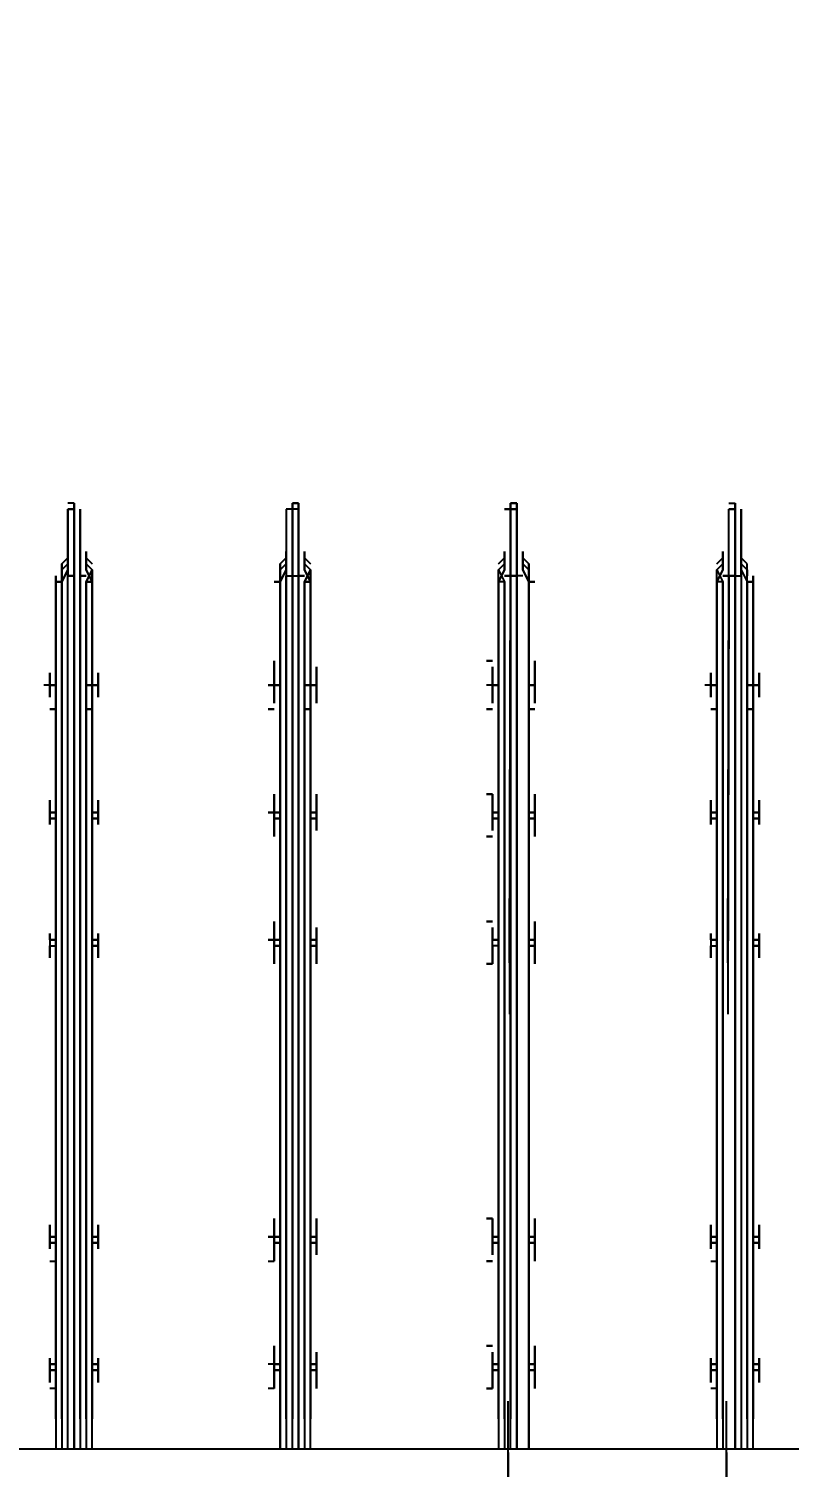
# Model space of a CAD drawing. Header units: metres. Extents: x 530797 to 531186, y 2675944 to 2676144.
# Drawn here: x 531161.8904 to 531162.0638, y 2676017.2931 to 2676017.6213 of the extents above; entities that cross this region are included whole.
import ezdxf

# ---------------------------------------------------------------- set-up
doc = ezdxf.new("R2010")
doc.units = ezdxf.units.M
doc.linetypes.add('PDF_IMPORT', pattern=[1, 0.8, -0.2])
doc.layers.add('IDT', color=7, linetype='Continuous')
doc.layers.add('MMS Block Numbering', color=7, linetype='Continuous')
doc.styles.add('Adani Regular', font='Adani Regular.ttf')

# ---------------------------------------------------------------- blocks, each defined once
blk = doc.blocks.new('IDT')
at = {"layer": 'IDT', "color": 0, "linetype": 'PDF_IMPORT', "lineweight": 25, "ltscale": 0.115833}
for p, q in [((14.09721, 9.1665), (14.0986, 9.65475)), ((14.0986, 9.65475), (14.09721, 9.1665)), ((14.14701, 9.1665), (14.14839, 9.65475)), ((14.14839, 9.65475), (14.14701, 9.1665))]:
    blk.add_line(p, q, dxfattribs=at)
at = {"layer": 'IDT', "color": 0, "lineweight": 25}
for p, q in [((13.87591, 9.36567), (14.34065, 9.36567)), ((14.09168, 9.36567), (14.09168, 9.16788)), ((14.09306, 9.16788), (14.09306, 9.36567)), ((14.09445, 9.1665), (14.09445, 9.36567)), ((14.09583, 9.1665), (14.09583, 9.36567)), ((14.09583, 9.36567), (14.09583, 9.1665)), ((14.0986, 9.16788), (14.0986, 9.36567)), ((14.09998, 9.16788), (14.09998, 9.36567)), ((14.14286, 9.16788), (14.14286, 9.36567)), ((14.14286, 9.36567), (14.14286, 9.16788)), ((14.14562, 9.1665), (14.14562, 9.36567)), ((14.14562, 9.36567), (14.14562, 9.1665)), ((14.14701, 9.36567), (14.14701, 9.1665)), ((14.14839, 9.16788), (14.14839, 9.36567)), ((14.14977, 9.16788), (14.14977, 9.36567)), ((14.19265, 9.36567), (14.19265, 9.16788)), ((14.19403, 9.16788), (14.19403, 9.36567)), ((14.19542, 9.1665), (14.19542, 9.36567)), ((14.19542, 9.36567), (14.19542, 9.1665)), ((14.1968, 9.36567), (14.1968, 9.1665)), ((14.19818, 9.1665), (14.19818, 9.36567)), ((14.19957, 9.16788), (14.19957, 9.36567)), ((14.19957, 9.36567), (14.19957, 9.16788)), ((14.24244, 9.36567), (14.24244, 9.16788)), ((14.24383, 9.16788), (14.24383, 9.36567)), ((14.24521, 9.1665), (14.24521, 9.36567)), ((14.24659, 9.1665), (14.24659, 9.36567)), ((14.24659, 9.36567), (14.24659, 9.1665)), ((14.24798, 9.36567), (14.24798, 9.1665)), ((14.24936, 9.16788), (14.24936, 9.36567)), ((14.25074, 9.16788), (14.25074, 9.36567)), ((14.09168, 9.16788), (14.09168, 9.35876)), ((14.09306, 9.35876), (14.09306, 9.16788)), ((14.09445, 9.1665), (14.09445, 9.35876)), ((14.09583, 9.1665), (14.09583, 9.35876)), ((14.09583, 9.35876), (14.09583, 9.1665)), ((14.0986, 9.35876), (14.0986, 9.16788)), ((14.09998, 9.35876), (14.09998, 9.16788)), ((14.14286, 9.16788), (14.14286, 9.35876)), ((14.14286, 9.35876), (14.14286, 9.16788)), ((14.14562, 9.1665), (14.14562, 9.35876)), ((14.14562, 9.35876), (14.14562, 9.1665)), ((14.14701, 9.1665), (14.14701, 9.35876)), ((14.14839, 9.35876), (14.14839, 9.16788)), ((14.14977, 9.35876), (14.14977, 9.16788)), ((14.19265, 9.16788), (14.19265, 9.35876)), ((14.19403, 9.35876), (14.19403, 9.16788)), ((14.19542, 9.1665), (14.19542, 9.35876)), ((14.19542, 9.35876), (14.19542, 9.1665)), ((14.1968, 9.1665), (14.1968, 9.35876)), ((14.19818, 9.35876), (14.19818, 9.1665)), ((14.19957, 9.16788), (14.19957, 9.35876)), ((14.19957, 9.35876), (14.19957, 9.16788)), ((14.24244, 9.16788), (14.24244, 9.35876)), ((14.24383, 9.35876), (14.24383, 9.16788)), ((14.24521, 9.35876), (14.24521, 9.1665)), ((14.24659, 9.1665), (14.24659, 9.35876)), ((14.24659, 9.35876), (14.24659, 9.1665)), ((14.24798, 9.35876), (14.24798, 9.1665)), ((14.24936, 9.35876), (14.24936, 9.16788)), ((14.25074, 9.35876), (14.25074, 9.16788)), ((14.09168, 9.35046), (14.09168, 9.35184)), ((14.09168, 9.35184), (14.09168, 9.35046)), ((14.09168, 9.34769), (14.09168, 9.35184)), ((14.09168, 9.35184), (14.09168, 9.34631)), ((14.09998, 9.34769), (14.09998, 9.35184)), ((14.09998, 9.35184), (14.09998, 9.35046)), ((14.09998, 9.35046), (14.09998, 9.35184)), ((14.09998, 9.35184), (14.09998, 9.34769)), ((14.09998, 9.35184), (14.10136, 9.35184)), ((14.14147, 9.34769), (14.14147, 9.35184)), ((14.14147, 9.35184), (14.14147, 9.35046)), ((14.14147, 9.34769), (14.14147, 9.35184)), ((14.14147, 9.35184), (14.14147, 9.35046)), ((14.14977, 9.34769), (14.14977, 9.35184)), ((14.14977, 9.35184), (14.14977, 9.34769)), ((14.15115, 9.35046), (14.15115, 9.35184)), ((14.15115, 9.35184), (14.15254, 9.35184)), ((14.15254, 9.35184), (14.15115, 9.35184)), ((14.15115, 9.35184), (14.15115, 9.35046)), ((14.19127, 9.35046), (14.19127, 9.35184)), ((14.19127, 9.35184), (14.19127, 9.35046)), ((14.19265, 9.34631), (14.19265, 9.35184)), ((14.19265, 9.35184), (14.19265, 9.34769)), ((14.20095, 9.35046), (14.20095, 9.35184)), ((14.20095, 9.35184), (14.20095, 9.34769)), ((14.20095, 9.35184), (14.20233, 9.35184)), ((14.20095, 9.35184), (14.20095, 9.34769)), ((14.20095, 9.35046), (14.20095, 9.35184)), ((14.24244, 9.35046), (14.24244, 9.35184)), ((14.24244, 9.35184), (14.24244, 9.35046)), ((14.24244, 9.34769), (14.24244, 9.35184)), ((14.24244, 9.35184), (14.24244, 9.34631)), ((14.25074, 9.34769), (14.25074, 9.35184)), ((14.25074, 9.35184), (14.25074, 9.35046)), ((14.25074, 9.35046), (14.25074, 9.35184)), ((14.25074, 9.35184), (14.25074, 9.34769)), ((14.25074, 9.35184), (14.25212, 9.35184)), ((14.0903, 9.34769), (14.0903, 9.35046)), ((14.0903, 9.35046), (14.0903, 9.34769)), ((14.10136, 9.35046), (14.10136, 9.34769)), ((14.10136, 9.34769), (14.10136, 9.35046)), ((14.14147, 9.35046), (14.14147, 9.34769)), ((14.14147, 9.35046), (14.14147, 9.34769)), ((14.15115, 9.35046), (14.15115, 9.34769)), ((14.15115, 9.34769), (14.15115, 9.35046)), ((14.19127, 9.34769), (14.19127, 9.35046)), ((14.19127, 9.35046), (14.19127, 9.34769)), ((14.20095, 9.34769), (14.20095, 9.35046)), ((14.20095, 9.34769), (14.20095, 9.35046)), ((14.24106, 9.34769), (14.24106, 9.35046)), ((14.24106, 9.35046), (14.24106, 9.34769)), ((14.25212, 9.35046), (14.25212, 9.34769)), ((14.25212, 9.34769), (14.25212, 9.35046)), ((14.09168, 9.34769), (14.0903, 9.34769)), ((14.0903, 9.34769), (14.0903, 9.34631)), ((14.0903, 9.34631), (14.0903, 9.34769)), ((14.0903, 9.34769), (14.09168, 9.34769)), ((14.09168, 9.34631), (14.0903, 9.34631)), ((14.0903, 9.34631), (14.0903, 9.34493)), ((14.0903, 9.34493), (14.0903, 9.34631)), ((14.0903, 9.34631), (14.09168, 9.34631)), ((14.09168, 9.34631), (14.09168, 9.34769)), ((14.09168, 9.34631), (14.09168, 9.34216)), ((14.09168, 9.34216), (14.09168, 9.34631)), ((14.09168, 9.34354), (14.09168, 9.34493)), ((14.09168, 9.34493), (14.09168, 9.34354)), ((14.09998, 9.34769), (14.09998, 9.34631)), ((14.09998, 9.34631), (14.09998, 9.34769)), ((14.09998, 9.34769), (14.10136, 9.34769)), ((14.10136, 9.34769), (14.09998, 9.34769)), ((14.09998, 9.34631), (14.09998, 9.34216)), ((14.09998, 9.34216), (14.09998, 9.34631)), ((14.10136, 9.34631), (14.09998, 9.34631)), ((14.09998, 9.34631), (14.10136, 9.34631)), ((14.09998, 9.34631), (14.10136, 9.34631)), ((14.09998, 9.34493), (14.09998, 9.34354)), ((14.09998, 9.34354), (14.09998, 9.34493)), ((14.10136, 9.34769), (14.10136, 9.34631)), ((14.10136, 9.34631), (14.10136, 9.34769)), ((14.10136, 9.34631), (14.10136, 9.34493)), ((14.10136, 9.34493), (14.10136, 9.34631)), ((14.14147, 9.34769), (14.14147, 9.34631)), ((14.14147, 9.34631), (14.14147, 9.34769)), ((14.14147, 9.34769), (14.14286, 9.34769)), ((14.14147, 9.34769), (14.14147, 9.34631)), ((14.14147, 9.34631), (14.14147, 9.34769)), ((14.14147, 9.34769), (14.14286, 9.34769)), ((14.14286, 9.34769), (14.14147, 9.34769)), ((14.14286, 9.34631), (14.14147, 9.34631)), ((14.14147, 9.34631), (14.14147, 9.34216)), ((14.14147, 9.34216), (14.14147, 9.34631)), ((14.14147, 9.34631), (14.14286, 9.34631)), ((14.14147, 9.34631), (14.14147, 9.34493)), ((14.14147, 9.34493), (14.14147, 9.34631)), ((14.14147, 9.34493), (14.14147, 9.34354)), ((14.14147, 9.34354), (14.14147, 9.34493)), ((14.15115, 9.34769), (14.14977, 9.34769)), ((14.14977, 9.34769), (14.14977, 9.34631)), ((14.14977, 9.34631), (14.14977, 9.34769)), ((14.14977, 9.34769), (14.15115, 9.34769)), ((14.15115, 9.34631), (14.14977, 9.34631)), ((14.14977, 9.34631), (14.15115, 9.34631)), ((14.14977, 9.34631), (14.14977, 9.34216)), ((14.14977, 9.34216), (14.14977, 9.34631)), ((14.14977, 9.34631), (14.15115, 9.34631)), ((14.15115, 9.34631), (14.15115, 9.34769)), ((14.15115, 9.34769), (14.15115, 9.34631)), ((14.15115, 9.34631), (14.15115, 9.34493)), ((14.15115, 9.34493), (14.15115, 9.34631)), ((14.15115, 9.34493), (14.15115, 9.34354)), ((14.15115, 9.34354), (14.15115, 9.34493)), ((14.19265, 9.34769), (14.19127, 9.34769)), ((14.19127, 9.34769), (14.19127, 9.34631)), ((14.19127, 9.34631), (14.19127, 9.34769)), ((14.19127, 9.34769), (14.19265, 9.34769)), ((14.19265, 9.34631), (14.19127, 9.34631)), ((14.19127, 9.34631), (14.19127, 9.34493)), ((14.19127, 9.34493), (14.19127, 9.34631)), ((14.19127, 9.34631), (14.19265, 9.34631)), ((14.19127, 9.34493), (14.19127, 9.34354)), ((14.19127, 9.34354), (14.19127, 9.34493)), ((14.19265, 9.34769), (14.19265, 9.34631)), ((14.19265, 9.34631), (14.19265, 9.34216)), ((14.19265, 9.34216), (14.19265, 9.34631)), ((14.20095, 9.34769), (14.19957, 9.34769)), ((14.19957, 9.34769), (14.20095, 9.34769)), ((14.20095, 9.34631), (14.19957, 9.34631)), ((14.19957, 9.34631), (14.20095, 9.34631)), ((14.20095, 9.34631), (14.20095, 9.34769)), ((14.20095, 9.34769), (14.20095, 9.34631)), ((14.20095, 9.34631), (14.20095, 9.34769)), ((14.20095, 9.34769), (14.20095, 9.34631)), ((14.20095, 9.34631), (14.20233, 9.34631)), ((14.20095, 9.34631), (14.20095, 9.34216)), ((14.20095, 9.34216), (14.20095, 9.34631)), ((14.20095, 9.34631), (14.20095, 9.34493)), ((14.20095, 9.34493), (14.20095, 9.34631)), ((14.20095, 9.34631), (14.20233, 9.34631)), ((14.20095, 9.34354), (14.20095, 9.34493)), ((14.20095, 9.34354), (14.20095, 9.34493)), ((14.24244, 9.34769), (14.24106, 9.34769)), ((14.24106, 9.34769), (14.24106, 9.34631)), ((14.24106, 9.34631), (14.24106, 9.34769)), ((14.24106, 9.34769), (14.24244, 9.34769)), ((14.24244, 9.34631), (14.24106, 9.34631)), ((14.24106, 9.34631), (14.24106, 9.34493)), ((14.24106, 9.34493), (14.24106, 9.34631)), ((14.24106, 9.34631), (14.24244, 9.34631)), ((14.24244, 9.34631), (14.24244, 9.34769)), ((14.24244, 9.34631), (14.24244, 9.34216)), ((14.24244, 9.34216), (14.24244, 9.34631)), ((14.24244, 9.34354), (14.24244, 9.34493)), ((14.24244, 9.34493), (14.24244, 9.34354)), ((14.25074, 9.34769), (14.25074, 9.34631)), ((14.25074, 9.34631), (14.25074, 9.34769)), ((14.25074, 9.34769), (14.25212, 9.34769)), ((14.25212, 9.34769), (14.25074, 9.34769)), ((14.25074, 9.34631), (14.25074, 9.34216)), ((14.25074, 9.34216), (14.25074, 9.34631)), ((14.25212, 9.34631), (14.25074, 9.34631)), ((14.25074, 9.34631), (14.25212, 9.34631)), ((14.25074, 9.34631), (14.25212, 9.34631)), ((14.25074, 9.34493), (14.25074, 9.34354)), ((14.25074, 9.34354), (14.25074, 9.34493)), ((14.25212, 9.34769), (14.25212, 9.34631)), ((14.25212, 9.34631), (14.25212, 9.34769)), ((14.25212, 9.34631), (14.25212, 9.34493)), ((14.25212, 9.34493), (14.25212, 9.34631)), ((14.15254, 9.34216), (14.15115, 9.34216)), ((14.15115, 9.34216), (14.15254, 9.34216)), ((14.09168, 9.3228), (14.09168, 9.31865)), ((14.09168, 9.31865), (14.09168, 9.3228)), ((14.10136, 9.3228), (14.09998, 9.3228)), ((14.09998, 9.3228), (14.09998, 9.31865)), ((14.09998, 9.31865), (14.09998, 9.3228)), ((14.14147, 9.3228), (14.14147, 9.31865)), ((14.14147, 9.31865), (14.14147, 9.3228)), ((14.14977, 9.31865), (14.14977, 9.3228)), ((14.14977, 9.3228), (14.14977, 9.31865)), ((14.15254, 9.3228), (14.15115, 9.3228)), ((14.15115, 9.3228), (14.15254, 9.3228)), ((14.19265, 9.3228), (14.19265, 9.31865)), ((14.19265, 9.31865), (14.19265, 9.3228)), ((14.20233, 9.3228), (14.20095, 9.3228)), ((14.20095, 9.3228), (14.20095, 9.31865)), ((14.20095, 9.31865), (14.20095, 9.3228)), ((14.24244, 9.3228), (14.24244, 9.31865)), ((14.24244, 9.31865), (14.24244, 9.3228)), ((14.25212, 9.3228), (14.25074, 9.3228)), ((14.25074, 9.3228), (14.25074, 9.31865)), ((14.25074, 9.31865), (14.25074, 9.3228)), ((14.0903, 9.32003), (14.0903, 9.31865)), ((14.0903, 9.31865), (14.0903, 9.32003)), ((14.09168, 9.31865), (14.0903, 9.31865)), ((14.0903, 9.31865), (14.0903, 9.31726)), ((14.0903, 9.31726), (14.0903, 9.31865)), ((14.0903, 9.31865), (14.09168, 9.31865)), ((14.09168, 9.32003), (14.09168, 9.32141)), ((14.09168, 9.32141), (14.09168, 9.32003)), ((14.09168, 9.31726), (14.09168, 9.31865)), ((14.09168, 9.31865), (14.09168, 9.31726)), ((14.09998, 9.32141), (14.09998, 9.32003)), ((14.09998, 9.32003), (14.09998, 9.32141)), ((14.09998, 9.31865), (14.09998, 9.31726)), ((14.10136, 9.31865), (14.09998, 9.31865)), ((14.09998, 9.31726), (14.09998, 9.31865)), ((14.09998, 9.31865), (14.10136, 9.31865)), ((14.10136, 9.32003), (14.10136, 9.31865)), ((14.10136, 9.31865), (14.10136, 9.32003)), ((14.10136, 9.31726), (14.10136, 9.31865)), ((14.10136, 9.31865), (14.10136, 9.31726)), ((14.14147, 9.32003), (14.14147, 9.32141)), ((14.14147, 9.32141), (14.14147, 9.32003)), ((14.14147, 9.32003), (14.14147, 9.31865)), ((14.14147, 9.31726), (14.14147, 9.32003)), ((14.14147, 9.31865), (14.14147, 9.31726)), ((14.14147, 9.31865), (14.14147, 9.31726)), ((14.14147, 9.31726), (14.14147, 9.31865)), ((14.14147, 9.31865), (14.14286, 9.31865)), ((14.14286, 9.31865), (14.14147, 9.31865)), ((14.14977, 9.31726), (14.14977, 9.31865)), ((14.14977, 9.31865), (14.14977, 9.31726)), ((14.15115, 9.31865), (14.14977, 9.31865)), ((14.14977, 9.31865), (14.15115, 9.31865)), ((14.15115, 9.32003), (14.15115, 9.32141)), ((14.15115, 9.32141), (14.15115, 9.32003)), ((14.15115, 9.32003), (14.15115, 9.31865)), ((14.15115, 9.31865), (14.15115, 9.32003)), ((14.15115, 9.31726), (14.15115, 9.31865)), ((14.15115, 9.31865), (14.15115, 9.31726)), ((14.19127, 9.32003), (14.19127, 9.32141)), ((14.19127, 9.32141), (14.19127, 9.32003)), ((14.19127, 9.32003), (14.19127, 9.31865)), ((14.19127, 9.31865), (14.19127, 9.32003)), ((14.19265, 9.31865), (14.19127, 9.31865)), ((14.19127, 9.31865), (14.19127, 9.31726)), ((14.19127, 9.31726), (14.19127, 9.31865)), ((14.19127, 9.31865), (14.19265, 9.31865)), ((14.19265, 9.31726), (14.19265, 9.31865)), ((14.19265, 9.31865), (14.19265, 9.31726)), ((14.20095, 9.31865), (14.19957, 9.31865)), ((14.19957, 9.31865), (14.20095, 9.31865)), ((14.20095, 9.32003), (14.20095, 9.32141)), ((14.20095, 9.32141), (14.20095, 9.32003)), ((14.20095, 9.32003), (14.20095, 9.31865)), ((14.20095, 9.31865), (14.20095, 9.32003)), ((14.20095, 9.31865), (14.20095, 9.31726)), ((14.20095, 9.31726), (14.20095, 9.31865)), ((14.20095, 9.31865), (14.20095, 9.31726)), ((14.20095, 9.31726), (14.20095, 9.31865)), ((14.24106, 9.32003), (14.24106, 9.31865)), ((14.24106, 9.31865), (14.24106, 9.32003)), ((14.24244, 9.31865), (14.24106, 9.31865)), ((14.24106, 9.31865), (14.24106, 9.31726)), ((14.24106, 9.31726), (14.24106, 9.31865)), ((14.24106, 9.31865), (14.24244, 9.31865)), ((14.24244, 9.32003), (14.24244, 9.32141)), ((14.24244, 9.32141), (14.24244, 9.32003)), ((14.24244, 9.31726), (14.24244, 9.31865)), ((14.24244, 9.31865), (14.24244, 9.31726)), ((14.25074, 9.32141), (14.25074, 9.32003)), ((14.25074, 9.32003), (14.25074, 9.32141)), ((14.25074, 9.31865), (14.25074, 9.31726)), ((14.25212, 9.31865), (14.25074, 9.31865)), ((14.25074, 9.31726), (14.25074, 9.31865)), ((14.25074, 9.31865), (14.25212, 9.31865)), ((14.25212, 9.32003), (14.25212, 9.31865)), ((14.25212, 9.31865), (14.25212, 9.32003)), ((14.25212, 9.31726), (14.25212, 9.31865)), ((14.25212, 9.31865), (14.25212, 9.31726)), ((14.09168, 9.31726), (14.0903, 9.31726)), ((14.0903, 9.31726), (14.0903, 9.3145)), ((14.0903, 9.3145), (14.0903, 9.31726)), ((14.0903, 9.31726), (14.09168, 9.31726)), ((14.09168, 9.31726), (14.09168, 9.31311)), ((14.09168, 9.31311), (14.09168, 9.31726)), ((14.09998, 9.31311), (14.09998, 9.31726)), ((14.09998, 9.31726), (14.10136, 9.31726)), ((14.10136, 9.31726), (14.09998, 9.31726)), ((14.09998, 9.31726), (14.09998, 9.31311)), ((14.09998, 9.31726), (14.10136, 9.31726)), ((14.10136, 9.31726), (14.10136, 9.3145)), ((14.10136, 9.3145), (14.10136, 9.31726)), ((14.14147, 9.31726), (14.14147, 9.3145)), ((14.14147, 9.31311), (14.14147, 9.31726)), ((14.14147, 9.31726), (14.14286, 9.31726)), ((14.14286, 9.31726), (14.14147, 9.31726)), ((14.14147, 9.31726), (14.14147, 9.31311)), ((14.14147, 9.3145), (14.14147, 9.31726)), ((14.14977, 9.31726), (14.15115, 9.31726)), ((14.15115, 9.31726), (14.14977, 9.31726)), ((14.14977, 9.31726), (14.14977, 9.31311)), ((14.14977, 9.31311), (14.14977, 9.31726)), ((14.14977, 9.31726), (14.15115, 9.31726)), ((14.15115, 9.31726), (14.15115, 9.3145)), ((14.15115, 9.3145), (14.15115, 9.31726)), ((14.19265, 9.31726), (14.19127, 9.31726)), ((14.19127, 9.31726), (14.19127, 9.3145)), ((14.19127, 9.3145), (14.19127, 9.31726)), ((14.19127, 9.31726), (14.19265, 9.31726)), ((14.19265, 9.31726), (14.19265, 9.31311)), ((14.19265, 9.31311), (14.19265, 9.31726)), ((14.20095, 9.31726), (14.19957, 9.31726)), ((14.19957, 9.31726), (14.20095, 9.31726)), ((14.20095, 9.31726), (14.20095, 9.31311)), ((14.20095, 9.31311), (14.20095, 9.31726)), ((14.20095, 9.31726), (14.20095, 9.3145)), ((14.20095, 9.3145), (14.20095, 9.31726)), ((14.20095, 9.31726), (14.20233, 9.31726)), ((14.20233, 9.31726), (14.20095, 9.31726)), ((14.24244, 9.31726), (14.24106, 9.31726)), ((14.24106, 9.31726), (14.24106, 9.3145)), ((14.24106, 9.3145), (14.24106, 9.31726)), ((14.24106, 9.31726), (14.24244, 9.31726)), ((14.24244, 9.31726), (14.24244, 9.31311)), ((14.24244, 9.31311), (14.24244, 9.31726)), ((14.25074, 9.31311), (14.25074, 9.31726)), ((14.25074, 9.31726), (14.25212, 9.31726)), ((14.25212, 9.31726), (14.25074, 9.31726)), ((14.25074, 9.31726), (14.25074, 9.31311)), ((14.25074, 9.31726), (14.25212, 9.31726)), ((14.25212, 9.31726), (14.25212, 9.3145)), ((14.25212, 9.3145), (14.25212, 9.31726)), ((14.09168, 9.31311), (14.09168, 9.3145)), ((14.09168, 9.3145), (14.09168, 9.31311)), ((14.09998, 9.31311), (14.09998, 9.3145)), ((14.09998, 9.3145), (14.09998, 9.31311)), ((14.14147, 9.3145), (14.14147, 9.31311)), ((14.14147, 9.31311), (14.14147, 9.3145)), ((14.15115, 9.3145), (14.15115, 9.31311)), ((14.15115, 9.31311), (14.15115, 9.3145)), ((14.15115, 9.31311), (14.15254, 9.31311)), ((14.15254, 9.31311), (14.15115, 9.31311)), ((14.19127, 9.3145), (14.19127, 9.31311)), ((14.19127, 9.31311), (14.19127, 9.3145)), ((14.20095, 9.31311), (14.20095, 9.3145)), ((14.20095, 9.3145), (14.20095, 9.31311)), ((14.24244, 9.31311), (14.24244, 9.3145)), ((14.24244, 9.3145), (14.24244, 9.31311)), ((14.25074, 9.31311), (14.25074, 9.3145)), ((14.25074, 9.3145), (14.25074, 9.31311)), ((14.0903, 9.25364), (14.0903, 9.25087)), ((14.0903, 9.25087), (14.0903, 9.25364)), ((14.09168, 9.25364), (14.09168, 9.25502)), ((14.09168, 9.25502), (14.09168, 9.25364)), ((14.09168, 9.25087), (14.09168, 9.25502)), ((14.09168, 9.25502), (14.09168, 9.25087)), ((14.09998, 9.25502), (14.09998, 9.25364)), ((14.09998, 9.25364), (14.09998, 9.25502)), ((14.09998, 9.25087), (14.09998, 9.25502)), ((14.09998, 9.25502), (14.09998, 9.24949)), ((14.10136, 9.25087), (14.10136, 9.25364)), ((14.10136, 9.25364), (14.10136, 9.25087)), ((14.14147, 9.25087), (14.14147, 9.25502)), ((14.14147, 9.25502), (14.14147, 9.25087)), ((14.14147, 9.25364), (14.14147, 9.25502)), ((14.14147, 9.25502), (14.14147, 9.25364)), ((14.14147, 9.25087), (14.14147, 9.25364)), ((14.14147, 9.25364), (14.14147, 9.24949)), ((14.14977, 9.24949), (14.14977, 9.25502)), ((14.14977, 9.25502), (14.14977, 9.25087)), ((14.15115, 9.25364), (14.15115, 9.25502)), ((14.15115, 9.25502), (14.15254, 9.25502)), ((14.15254, 9.25502), (14.15115, 9.25502)), ((14.15115, 9.25502), (14.15115, 9.25364)), ((14.15115, 9.25087), (14.15115, 9.25364)), ((14.15115, 9.25364), (14.15115, 9.25087)), ((14.19127, 9.25364), (14.19127, 9.25502)), ((14.19127, 9.25502), (14.19127, 9.25364)), ((14.19127, 9.25364), (14.19127, 9.25087)), ((14.19127, 9.25087), (14.19127, 9.25364)), ((14.19265, 9.25502), (14.19265, 9.25087)), ((14.19265, 9.25087), (14.19265, 9.25502)), ((14.20095, 9.25502), (14.20095, 9.25087)), ((14.20095, 9.25087), (14.20095, 9.25502)), ((14.20095, 9.25502), (14.20095, 9.25364)), ((14.20095, 9.25364), (14.20095, 9.25502)), ((14.20095, 9.25364), (14.20095, 9.24949)), ((14.20095, 9.25087), (14.20095, 9.25364)), ((14.24106, 9.25364), (14.24106, 9.25087)), ((14.24106, 9.25087), (14.24106, 9.25364)), ((14.24244, 9.25364), (14.24244, 9.25502)), ((14.24244, 9.25502), (14.24244, 9.25364)), ((14.24244, 9.25087), (14.24244, 9.25502)), ((14.24244, 9.25502), (14.24244, 9.25087)), ((14.25074, 9.25502), (14.25074, 9.25364)), ((14.25074, 9.25364), (14.25074, 9.25502)), ((14.25074, 9.25087), (14.25074, 9.25502)), ((14.25074, 9.25502), (14.25074, 9.24949)), ((14.25212, 9.25087), (14.25212, 9.25364)), ((14.25212, 9.25364), (14.25212, 9.25087)), ((14.09168, 9.25087), (14.0903, 9.25087)), ((14.0903, 9.25087), (14.0903, 9.24949)), ((14.0903, 9.24949), (14.0903, 9.25087)), ((14.0903, 9.25087), (14.09168, 9.25087)), ((14.09168, 9.24949), (14.09168, 9.25087)), ((14.09168, 9.25087), (14.09168, 9.24534)), ((14.10136, 9.25087), (14.09998, 9.25087)), ((14.09998, 9.25087), (14.09998, 9.24949)), ((14.10136, 9.25087), (14.09998, 9.25087)), ((14.10136, 9.24949), (14.10136, 9.25087)), ((14.10136, 9.24949), (14.10136, 9.25087)), ((14.14147, 9.24949), (14.14147, 9.25087)), ((14.14147, 9.25087), (14.14286, 9.25087)), ((14.14286, 9.25087), (14.14147, 9.25087)), ((14.14147, 9.25087), (14.14147, 9.24949)), ((14.14147, 9.24949), (14.14147, 9.25087)), ((14.14977, 9.25087), (14.15115, 9.25087)), ((14.14977, 9.25087), (14.15115, 9.25087)), ((14.14977, 9.24949), (14.14977, 9.25087)), ((14.15115, 9.25087), (14.15115, 9.24949)), ((14.15115, 9.25087), (14.15115, 9.24949)), ((14.19265, 9.25087), (14.19127, 9.25087)), ((14.19127, 9.25087), (14.19127, 9.24949)), ((14.19127, 9.24949), (14.19127, 9.25087)), ((14.19127, 9.25087), (14.19265, 9.25087)), ((14.19265, 9.25087), (14.19265, 9.24949)), ((14.19265, 9.24534), (14.19265, 9.25087)), ((14.20095, 9.25087), (14.19957, 9.25087)), ((14.19957, 9.25087), (14.20095, 9.25087)), ((14.20095, 9.24949), (14.20095, 9.25087)), ((14.20095, 9.25087), (14.20095, 9.24949)), ((14.20095, 9.24949), (14.20095, 9.25087)), ((14.24244, 9.25087), (14.24106, 9.25087)), ((14.24106, 9.25087), (14.24106, 9.24949)), ((14.24106, 9.24949), (14.24106, 9.25087)), ((14.24106, 9.25087), (14.24244, 9.25087)), ((14.24244, 9.24949), (14.24244, 9.25087)), ((14.24244, 9.25087), (14.24244, 9.24534)), ((14.25212, 9.25087), (14.25074, 9.25087)), ((14.25074, 9.25087), (14.25074, 9.24949)), ((14.25212, 9.25087), (14.25074, 9.25087)), ((14.25212, 9.24949), (14.25212, 9.25087)), ((14.25212, 9.24949), (14.25212, 9.25087)), ((14.09168, 9.24949), (14.0903, 9.24949)), ((14.0903, 9.24949), (14.0903, 9.24811)), ((14.0903, 9.24811), (14.0903, 9.24949)), ((14.0903, 9.24949), (14.09168, 9.24949)), ((14.09168, 9.24534), (14.09168, 9.24949)), ((14.09168, 9.24672), (14.09168, 9.24811)), ((14.09168, 9.24811), (14.09168, 9.24672)), ((14.10136, 9.24949), (14.09998, 9.24949)), ((14.09998, 9.24949), (14.09998, 9.24534)), ((14.09998, 9.24534), (14.09998, 9.24949)), ((14.09998, 9.24949), (14.10136, 9.24949)), ((14.09998, 9.24949), (14.10136, 9.24949)), ((14.09998, 9.24949), (14.10136, 9.24949)), ((14.09998, 9.24811), (14.09998, 9.24672)), ((14.09998, 9.24672), (14.09998, 9.24811)), ((14.10136, 9.24949), (14.10136, 9.24811)), ((14.10136, 9.24811), (14.10136, 9.24949)), ((14.14286, 9.24949), (14.14147, 9.24949)), ((14.14147, 9.24949), (14.14147, 9.24534)), ((14.14147, 9.24534), (14.14147, 9.24949)), ((14.14147, 9.24949), (14.14286, 9.24949)), ((14.14147, 9.24949), (14.14147, 9.24811)), ((14.14147, 9.24811), (14.14147, 9.24949)), ((14.14147, 9.24811), (14.14147, 9.24672)), ((14.14147, 9.24672), (14.14147, 9.24811)), ((14.15115, 9.24949), (14.14977, 9.24949)), ((14.14977, 9.24949), (14.14977, 9.24534)), ((14.14977, 9.24534), (14.14977, 9.24949)), ((14.14977, 9.24949), (14.15115, 9.24949)), ((14.15115, 9.24949), (14.14977, 9.24949)), ((14.15115, 9.24949), (14.14977, 9.24949)), ((14.15115, 9.24811), (14.15115, 9.24949)), ((14.15115, 9.24949), (14.15115, 9.24811)), ((14.15115, 9.24811), (14.15115, 9.24672)), ((14.15115, 9.24672), (14.15115, 9.24811)), ((14.19265, 9.24949), (14.19127, 9.24949)), ((14.19127, 9.24949), (14.19127, 9.24811)), ((14.19127, 9.24811), (14.19127, 9.24949)), ((14.19127, 9.24949), (14.19265, 9.24949)), ((14.19127, 9.24811), (14.19127, 9.24672)), ((14.19127, 9.24672), (14.19127, 9.24811)), ((14.19265, 9.24949), (14.19265, 9.24534)), ((14.20095, 9.24949), (14.19957, 9.24949)), ((14.19957, 9.24949), (14.20095, 9.24949)), ((14.20095, 9.24949), (14.20095, 9.24534)), ((14.20095, 9.24534), (14.20095, 9.24949)), ((14.20095, 9.24811), (14.20095, 9.24949)), ((14.20095, 9.24949), (14.20095, 9.24811)), ((14.20095, 9.24949), (14.20233, 9.24949)), ((14.20233, 9.24949), (14.20095, 9.24949)), ((14.20095, 9.24811), (14.20095, 9.24672)), ((14.20095, 9.24672), (14.20095, 9.24811)), ((14.24244, 9.24949), (14.24106, 9.24949)), ((14.24106, 9.24949), (14.24106, 9.24811)), ((14.24106, 9.24811), (14.24106, 9.24949)), ((14.24106, 9.24949), (14.24244, 9.24949)), ((14.24244, 9.24534), (14.24244, 9.24949)), ((14.24244, 9.24672), (14.24244, 9.24811)), ((14.24244, 9.24811), (14.24244, 9.24672)), ((14.25212, 9.24949), (14.25074, 9.24949)), ((14.25074, 9.24949), (14.25074, 9.24534)), ((14.25074, 9.24534), (14.25074, 9.24949)), ((14.25074, 9.24949), (14.25212, 9.24949)), ((14.25074, 9.24949), (14.25212, 9.24949)), ((14.25074, 9.24949), (14.25212, 9.24949)), ((14.25074, 9.24811), (14.25074, 9.24672)), ((14.25074, 9.24672), (14.25074, 9.24811)), ((14.25212, 9.24949), (14.25212, 9.24811)), ((14.25212, 9.24811), (14.25212, 9.24949)), ((14.15254, 9.24534), (14.15115, 9.24534)), ((14.15115, 9.24534), (14.15254, 9.24534)), ((14.09168, 9.22598), (14.09168, 9.22183)), ((14.09168, 9.22044), (14.09168, 9.22598)), ((14.09168, 9.22321), (14.09168, 9.22459)), ((14.09168, 9.22459), (14.09168, 9.22321)), ((14.09998, 9.22183), (14.09998, 9.22598)), ((14.09998, 9.22598), (14.09998, 9.22044)), ((14.09998, 9.22459), (14.09998, 9.22321)), ((14.09998, 9.22321), (14.09998, 9.22459)), ((14.14147, 9.22183), (14.14147, 9.22598)), ((14.14147, 9.22598), (14.14147, 9.22183)), ((14.14147, 9.22321), (14.14147, 9.22459)), ((14.14147, 9.22459), (14.14147, 9.22321)), ((14.14977, 9.22044), (14.14977, 9.22598)), ((14.14977, 9.22598), (14.14977, 9.22183)), ((14.15254, 9.22598), (14.15115, 9.22598)), ((14.15115, 9.22598), (14.15254, 9.22598)), ((14.15115, 9.22321), (14.15115, 9.22459)), ((14.15115, 9.22459), (14.15115, 9.22321)), ((14.19127, 9.22321), (14.19127, 9.22459)), ((14.19127, 9.22459), (14.19127, 9.22321)), ((14.19265, 9.22598), (14.19265, 9.22183)), ((14.19265, 9.22044), (14.19265, 9.22598)), ((14.20095, 9.22183), (14.20095, 9.22598)), ((14.20095, 9.22598), (14.20095, 9.22183)), ((14.20095, 9.22321), (14.20095, 9.22459)), ((14.20095, 9.22459), (14.20095, 9.22321)), ((14.24244, 9.22598), (14.24244, 9.22183)), ((14.24244, 9.22044), (14.24244, 9.22598)), ((14.24244, 9.22321), (14.24244, 9.22459)), ((14.24244, 9.22459), (14.24244, 9.22321)), ((14.25074, 9.22183), (14.25074, 9.22598)), ((14.25074, 9.22598), (14.25074, 9.22044)), ((14.25074, 9.22459), (14.25074, 9.22321)), ((14.25074, 9.22321), (14.25074, 9.22459)), ((14.0903, 9.22183), (14.0903, 9.22321)), ((14.0903, 9.22321), (14.0903, 9.22183)), ((14.09168, 9.22183), (14.0903, 9.22183)), ((14.0903, 9.22183), (14.0903, 9.22044)), ((14.0903, 9.22044), (14.0903, 9.22183)), ((14.0903, 9.22183), (14.09168, 9.22183)), ((14.09168, 9.22044), (14.0903, 9.22044)), ((14.0903, 9.22044), (14.0903, 9.21768)), ((14.0903, 9.21768), (14.0903, 9.22044)), ((14.0903, 9.22044), (14.09168, 9.22044)), ((14.09168, 9.22183), (14.09168, 9.22044)), ((14.09168, 9.22044), (14.09168, 9.21629)), ((14.09168, 9.21629), (14.09168, 9.22044)), ((14.10136, 9.22183), (14.09998, 9.22183)), ((14.09998, 9.22044), (14.09998, 9.22183)), ((14.09998, 9.22183), (14.10136, 9.22183)), ((14.09998, 9.22044), (14.10136, 9.22044)), ((14.10136, 9.22044), (14.09998, 9.22044)), ((14.09998, 9.22044), (14.10136, 9.22044)), ((14.09998, 9.22044), (14.09998, 9.21629)), ((14.09998, 9.21629), (14.09998, 9.22044)), ((14.10136, 9.22183), (14.10136, 9.22321)), ((14.10136, 9.22321), (14.10136, 9.22183)), ((14.10136, 9.22044), (14.10136, 9.22183)), ((14.10136, 9.22183), (14.10136, 9.22044)), ((14.10136, 9.22044), (14.10136, 9.21768)), ((14.10136, 9.21768), (14.10136, 9.22044)), ((14.14147, 9.22321), (14.14147, 9.22183)), ((14.14147, 9.22183), (14.14147, 9.22321)), ((14.14147, 9.22183), (14.14147, 9.22044)), ((14.14147, 9.22044), (14.14147, 9.22183)), ((14.14147, 9.22183), (14.14286, 9.22183)), ((14.14286, 9.22183), (14.14147, 9.22183)), ((14.14147, 9.22183), (14.14147, 9.22044)), ((14.14147, 9.22044), (14.14147, 9.22183)), ((14.14147, 9.22183), (14.14286, 9.22183)), ((14.14286, 9.22183), (14.14147, 9.22183)), ((14.14147, 9.21629), (14.14147, 9.22044)), ((14.14147, 9.22044), (14.14286, 9.22044)), ((14.14286, 9.22044), (14.14147, 9.22044)), ((14.14147, 9.22044), (14.14147, 9.21629)), ((14.14147, 9.22044), (14.14147, 9.21768)), ((14.14147, 9.21768), (14.14147, 9.22044)), ((14.15115, 9.22183), (14.14977, 9.22183)), ((14.14977, 9.22183), (14.15115, 9.22183)), ((14.14977, 9.22183), (14.14977, 9.22044)), ((14.15115, 9.22044), (14.14977, 9.22044)), ((14.14977, 9.22044), (14.15115, 9.22044)), ((14.15115, 9.22044), (14.14977, 9.22044)), ((14.14977, 9.22044), (14.14977, 9.21629)), ((14.14977, 9.21629), (14.14977, 9.22044)), ((14.15115, 9.22183), (14.15115, 9.22321)), ((14.15115, 9.22321), (14.15115, 9.22183)), ((14.15115, 9.22044), (14.15115, 9.22183)), ((14.15115, 9.22183), (14.15115, 9.22044)), ((14.15115, 9.22044), (14.15115, 9.21768)), ((14.15115, 9.21768), (14.15115, 9.22044)), ((14.19127, 9.22321), (14.19127, 9.22183)), ((14.19127, 9.22183), (14.19127, 9.22321)), ((14.19127, 9.22183), (14.19127, 9.22044)), ((14.19127, 9.22044), (14.19127, 9.22183)), ((14.19127, 9.22183), (14.19265, 9.22183)), ((14.19265, 9.22183), (14.19127, 9.22183)), ((14.19265, 9.22044), (14.19127, 9.22044)), ((14.19127, 9.22044), (14.19127, 9.21768)), ((14.19127, 9.21768), (14.19127, 9.22044)), ((14.19127, 9.22044), (14.19265, 9.22044)), ((14.19265, 9.22183), (14.19265, 9.22044)), ((14.19265, 9.22044), (14.19265, 9.21629)), ((14.19265, 9.21629), (14.19265, 9.22044)), ((14.19957, 9.22183), (14.20095, 9.22183)), ((14.20095, 9.22183), (14.19957, 9.22183)), ((14.20095, 9.22044), (14.19957, 9.22044)), ((14.19957, 9.22044), (14.20095, 9.22044)), ((14.20095, 9.22183), (14.20095, 9.22321)), ((14.20095, 9.22321), (14.20095, 9.22183)), ((14.20095, 9.22183), (14.20095, 9.22044)), ((14.20095, 9.22044), (14.20095, 9.22183)), ((14.20095, 9.22183), (14.20095, 9.22044)), ((14.20095, 9.22044), (14.20095, 9.22183)), ((14.20095, 9.22044), (14.20233, 9.22044)), ((14.20233, 9.22044), (14.20095, 9.22044)), ((14.20095, 9.22044), (14.20095, 9.21768)), ((14.20095, 9.21768), (14.20095, 9.22044)), ((14.20095, 9.22044), (14.20095, 9.21629)), ((14.20095, 9.21629), (14.20095, 9.22044)), ((14.24106, 9.22183), (14.24106, 9.22321)), ((14.24106, 9.22321), (14.24106, 9.22183)), ((14.24244, 9.22183), (14.24106, 9.22183)), ((14.24106, 9.22183), (14.24106, 9.22044)), ((14.24106, 9.22044), (14.24106, 9.22183)), ((14.24106, 9.22183), (14.24244, 9.22183)), ((14.24244, 9.22044), (14.24106, 9.22044)), ((14.24106, 9.22044), (14.24106, 9.21768)), ((14.24106, 9.21768), (14.24106, 9.22044)), ((14.24106, 9.22044), (14.24244, 9.22044)), ((14.24244, 9.22183), (14.24244, 9.22044)), ((14.24244, 9.22044), (14.24244, 9.21629)), ((14.24244, 9.21629), (14.24244, 9.22044)), ((14.25212, 9.22183), (14.25074, 9.22183)), ((14.25074, 9.22044), (14.25074, 9.22183)), ((14.25074, 9.22183), (14.25212, 9.22183)), ((14.25074, 9.22044), (14.25212, 9.22044)), ((14.25212, 9.22044), (14.25074, 9.22044)), ((14.25074, 9.22044), (14.25212, 9.22044)), ((14.25074, 9.22044), (14.25074, 9.21629)), ((14.25074, 9.21629), (14.25074, 9.22044)), ((14.25212, 9.22183), (14.25212, 9.22321)), ((14.25212, 9.22321), (14.25212, 9.22183)), ((14.25212, 9.22044), (14.25212, 9.22183)), ((14.25212, 9.22183), (14.25212, 9.22044)), ((14.25212, 9.22044), (14.25212, 9.21768)), ((14.25212, 9.21768), (14.25212, 9.22044)), ((14.09168, 9.21629), (14.09168, 9.21768)), ((14.09168, 9.21768), (14.09168, 9.21629)), ((14.09998, 9.21629), (14.09998, 9.21768)), ((14.09998, 9.21768), (14.09998, 9.21629)), ((14.14147, 9.21629), (14.14147, 9.21768)), ((14.14147, 9.21768), (14.14147, 9.21629)), ((14.15115, 9.21768), (14.15115, 9.21629)), ((14.15115, 9.21629), (14.15115, 9.21768)), ((14.19127, 9.21768), (14.19127, 9.21629)), ((14.19127, 9.21629), (14.19127, 9.21768)), ((14.20095, 9.21768), (14.20095, 9.21629)), ((14.20095, 9.21629), (14.20095, 9.21768)), ((14.24244, 9.21629), (14.24244, 9.21768)), ((14.24244, 9.21768), (14.24244, 9.21629)), ((14.25074, 9.21629), (14.25074, 9.21768)), ((14.25074, 9.21768), (14.25074, 9.21629)), ((14.15115, 9.21629), (14.15254, 9.21629)), ((14.15254, 9.21629), (14.15115, 9.21629)), ((14.0903, 9.19416), (14.0903, 9.1914)), ((14.0903, 9.1914), (14.0903, 9.19416)), ((14.09306, 9.19693), (14.09168, 9.19693)), ((14.09168, 9.19693), (14.09306, 9.19693)), ((14.09168, 9.19416), (14.09168, 9.19555)), ((14.09168, 9.19555), (14.09168, 9.1914)), ((14.09168, 9.1914), (14.09168, 9.19555)), ((14.09168, 9.19555), (14.09168, 9.19416)), ((14.10136, 9.19693), (14.09998, 9.19693)), ((14.09998, 9.19693), (14.10136, 9.19693)), ((14.09998, 9.19555), (14.09998, 9.19416)), ((14.09998, 9.19416), (14.09998, 9.19555)), ((14.09998, 9.19555), (14.09998, 9.1914)), ((14.09998, 9.1914), (14.09998, 9.19555)), ((14.10136, 9.1914), (14.10136, 9.19416)), ((14.10136, 9.19416), (14.10136, 9.1914)), ((14.14286, 9.19693), (14.14147, 9.19693)), ((14.14147, 9.19693), (14.14286, 9.19693)), ((14.14147, 9.19555), (14.14147, 9.19416)), ((14.14147, 9.19416), (14.14147, 9.19555)), ((14.14147, 9.19555), (14.14147, 9.1914)), ((14.14147, 9.1914), (14.14147, 9.19555)), ((14.14147, 9.19416), (14.14147, 9.1914)), ((14.14147, 9.1914), (14.14147, 9.19416)), ((14.14977, 9.1914), (14.14977, 9.19555)), ((14.14977, 9.19555), (14.14977, 9.1914)), ((14.15254, 9.19693), (14.15115, 9.19693)), ((14.15115, 9.19693), (14.15254, 9.19693)), ((14.15115, 9.19555), (14.15115, 9.19416)), ((14.15115, 9.19416), (14.15115, 9.19555)), ((14.15115, 9.19416), (14.15115, 9.1914)), ((14.15115, 9.1914), (14.15115, 9.19416)), ((14.19127, 9.19416), (14.19127, 9.19555)), ((14.19127, 9.19555), (14.19127, 9.19416)), ((14.19127, 9.1914), (14.19127, 9.19416)), ((14.19127, 9.19416), (14.19127, 9.1914)), ((14.19403, 9.19693), (14.19265, 9.19693)), ((14.19265, 9.19693), (14.19403, 9.19693)), ((14.19265, 9.19555), (14.19265, 9.1914)), ((14.19265, 9.1914), (14.19265, 9.19555)), ((14.20233, 9.19693), (14.20095, 9.19693)), ((14.20095, 9.19693), (14.20233, 9.19693)), ((14.20095, 9.19416), (14.20095, 9.19555)), ((14.20095, 9.19555), (14.20095, 9.1914)), ((14.20095, 9.1914), (14.20095, 9.19555)), ((14.20095, 9.19555), (14.20095, 9.19416)), ((14.20095, 9.1914), (14.20095, 9.19416)), ((14.20095, 9.19416), (14.20095, 9.1914)), ((14.24106, 9.19416), (14.24106, 9.1914)), ((14.24106, 9.1914), (14.24106, 9.19416)), ((14.24383, 9.19693), (14.24244, 9.19693)), ((14.24244, 9.19693), (14.24383, 9.19693)), ((14.24244, 9.19416), (14.24244, 9.19555)), ((14.24244, 9.19555), (14.24244, 9.1914)), ((14.24244, 9.1914), (14.24244, 9.19555)), ((14.24244, 9.19555), (14.24244, 9.19416)), ((14.25212, 9.19693), (14.25074, 9.19693)), ((14.25074, 9.19693), (14.25212, 9.19693)), ((14.25074, 9.19555), (14.25074, 9.19416)), ((14.25074, 9.19416), (14.25074, 9.19555)), ((14.25074, 9.19555), (14.25074, 9.1914)), ((14.25074, 9.1914), (14.25074, 9.19555)), ((14.25212, 9.1914), (14.25212, 9.19416)), ((14.25212, 9.19416), (14.25212, 9.1914)), ((14.09168, 9.1914), (14.0903, 9.1914)), ((14.0903, 9.1914), (14.0903, 9.18863)), ((14.0903, 9.18863), (14.0903, 9.1914)), ((14.0903, 9.1914), (14.09168, 9.1914)), ((14.0903, 9.1914), (14.09168, 9.1914)), ((14.09168, 9.1914), (14.0903, 9.1914)), ((14.09168, 9.1914), (14.09168, 9.18586)), ((14.09168, 9.18586), (14.09168, 9.1914)), ((14.09168, 9.1914), (14.09306, 9.1914)), ((14.09306, 9.1914), (14.09168, 9.1914)), ((14.09998, 9.1914), (14.10136, 9.1914)), ((14.09998, 9.1914), (14.10136, 9.1914)), ((14.10136, 9.1914), (14.09998, 9.1914)), ((14.09998, 9.1914), (14.10136, 9.1914)), ((14.10136, 9.1914), (14.09998, 9.1914)), ((14.09998, 9.1914), (14.09998, 9.18586)), ((14.09998, 9.18586), (14.09998, 9.1914)), ((14.09998, 9.1914), (14.10136, 9.1914)), ((14.10136, 9.1914), (14.09998, 9.1914)), ((14.10136, 9.1914), (14.10274, 9.1914)), ((14.10136, 9.1914), (14.10136, 9.18863)), ((14.10136, 9.18863), (14.10136, 9.1914)), ((14.14147, 9.18863), (14.14147, 9.1914)), ((14.14147, 9.1914), (14.14286, 9.1914)), ((14.14286, 9.1914), (14.14147, 9.1914)), ((14.14147, 9.1914), (14.14147, 9.18863)), ((14.14147, 9.1914), (14.14286, 9.1914)), ((14.14147, 9.1914), (14.14286, 9.1914)), ((14.14286, 9.1914), (14.14147, 9.1914)), ((14.14147, 9.1914), (14.14147, 9.18586)), ((14.14147, 9.18586), (14.14147, 9.1914)), ((14.14147, 9.1914), (14.14286, 9.1914)), ((14.14286, 9.1914), (14.14147, 9.1914)), ((14.14977, 9.1914), (14.15115, 9.1914)), ((14.15115, 9.1914), (14.14977, 9.1914)), ((14.14977, 9.1914), (14.15115, 9.1914)), ((14.15115, 9.1914), (14.14977, 9.1914)), ((14.14977, 9.1914), (14.14977, 9.18586)), ((14.14977, 9.18586), (14.14977, 9.1914)), ((14.14977, 9.1914), (14.15115, 9.1914)), ((14.15115, 9.1914), (14.14977, 9.1914)), ((14.14977, 9.1914), (14.15115, 9.1914)), ((14.15115, 9.1914), (14.15254, 9.1914)), ((14.15115, 9.18863), (14.15115, 9.1914)), ((14.15115, 9.1914), (14.15115, 9.18863)), ((14.19127, 9.18863), (14.19127, 9.1914)), ((14.19127, 9.1914), (14.19265, 9.1914)), ((14.19265, 9.1914), (14.19127, 9.1914)), ((14.19127, 9.1914), (14.19127, 9.18863)), ((14.19127, 9.1914), (14.19265, 9.1914)), ((14.19265, 9.1914), (14.19127, 9.1914)), ((14.19127, 9.1914), (14.19265, 9.1914)), ((14.19265, 9.1914), (14.19265, 9.18586)), ((14.19265, 9.18586), (14.19265, 9.1914)), ((14.19265, 9.1914), (14.19403, 9.1914)), ((14.19403, 9.1914), (14.19265, 9.1914)), ((14.20095, 9.1914), (14.19957, 9.1914)), ((14.19957, 9.1914), (14.20095, 9.1914)), ((14.20095, 9.1914), (14.19957, 9.1914)), ((14.19957, 9.1914), (14.20095, 9.1914)), ((14.20095, 9.18586), (14.20095, 9.1914)), ((14.20095, 9.1914), (14.20095, 9.18586)), ((14.20095, 9.18863), (14.20095, 9.1914)), ((14.20095, 9.1914), (14.20233, 9.1914)), ((14.20233, 9.1914), (14.20095, 9.1914)), ((14.20095, 9.1914), (14.20095, 9.18863)), ((14.20233, 9.1914), (14.20095, 9.1914)), ((14.24244, 9.1914), (14.24106, 9.1914)), ((14.24106, 9.1914), (14.24106, 9.18863)), ((14.24106, 9.18863), (14.24106, 9.1914)), ((14.24106, 9.1914), (14.24244, 9.1914)), ((14.24106, 9.1914), (14.24244, 9.1914)), ((14.24244, 9.1914), (14.24106, 9.1914)), ((14.24244, 9.1914), (14.24244, 9.18586)), ((14.24244, 9.18586), (14.24244, 9.1914)), ((14.24244, 9.1914), (14.24383, 9.1914)), ((14.24383, 9.1914), (14.24244, 9.1914)), ((14.25074, 9.1914), (14.25212, 9.1914)), ((14.25074, 9.1914), (14.25212, 9.1914)), ((14.25212, 9.1914), (14.25074, 9.1914)), ((14.25074, 9.1914), (14.25212, 9.1914)), ((14.25212, 9.1914), (14.25074, 9.1914)), ((14.25074, 9.1914), (14.25074, 9.18586)), ((14.25074, 9.18586), (14.25074, 9.1914)), ((14.25074, 9.1914), (14.25212, 9.1914)), ((14.25212, 9.1914), (14.25074, 9.1914)), ((14.25212, 9.1914), (14.25351, 9.1914)), ((14.25212, 9.1914), (14.25212, 9.18863)), ((14.25212, 9.18863), (14.25212, 9.1914)), ((14.09168, 9.18725), (14.09168, 9.18863)), ((14.09168, 9.18863), (14.09168, 9.18725)), ((14.09998, 9.18863), (14.09998, 9.18725)), ((14.09998, 9.18725), (14.09998, 9.18863)), ((14.14147, 9.18725), (14.14147, 9.18863)), ((14.14147, 9.18863), (14.14147, 9.18725)), ((14.15115, 9.18863), (14.15115, 9.18725)), ((14.15115, 9.18725), (14.15115, 9.18863)), ((14.19127, 9.18725), (14.19127, 9.18863)), ((14.19127, 9.18863), (14.19127, 9.18725)), ((14.20095, 9.18863), (14.20095, 9.18725)), ((14.20095, 9.18725), (14.20095, 9.18863)), ((14.24244, 9.18725), (14.24244, 9.18863)), ((14.24244, 9.18863), (14.24244, 9.18725)), ((14.25074, 9.18863), (14.25074, 9.18725)), ((14.25074, 9.18725), (14.25074, 9.18863)), ((14.15254, 9.18586), (14.15115, 9.18586)), ((14.15115, 9.18586), (14.15254, 9.18586)), ((14.09306, 9.16788), (14.09168, 9.16788)), ((14.09168, 9.16788), (14.09168, 9.1665)), ((14.09168, 9.1665), (14.09168, 9.16788)), ((14.09168, 9.16788), (14.09306, 9.16788)), ((14.09306, 9.16788), (14.09306, 9.16373)), ((14.09445, 9.16512), (14.09306, 9.16788)), ((14.09306, 9.16788), (14.09306, 9.16373)), ((14.09445, 9.16512), (14.09306, 9.16788)), ((14.09998, 9.16788), (14.0986, 9.16512)), ((14.0986, 9.16512), (14.09998, 9.16788)), ((14.09998, 9.16512), (14.0986, 9.16788)), ((14.0986, 9.16788), (14.09998, 9.16788)), ((14.09998, 9.16512), (14.0986, 9.16788)), ((14.0986, 9.16788), (14.09998, 9.16788)), ((14.09998, 9.16788), (14.09998, 9.1665)), ((14.09998, 9.16788), (14.09998, 9.1665)), ((14.14286, 9.16788), (14.14147, 9.16788)), ((14.14147, 9.16788), (14.14286, 9.16788)), ((14.14286, 9.16373), (14.14286, 9.16788)), ((14.14286, 9.16788), (14.14286, 9.16373)), ((14.14286, 9.16788), (14.14424, 9.16512)), ((14.14424, 9.16512), (14.14286, 9.16788)), ((14.14286, 9.16788), (14.14286, 9.1665)), ((14.14286, 9.1665), (14.14286, 9.16788)), ((14.14977, 9.16788), (14.14839, 9.16512)), ((14.14839, 9.16512), (14.14977, 9.16788)), ((14.14977, 9.16512), (14.14839, 9.16788)), ((14.14839, 9.16788), (14.14977, 9.16788)), ((14.14977, 9.16512), (14.14839, 9.16788)), ((14.14839, 9.16788), (14.14977, 9.16788)), ((14.14977, 9.16788), (14.14977, 9.1665)), ((14.14977, 9.16788), (14.14977, 9.1665)), ((14.19265, 9.16512), (14.19403, 9.16788)), ((14.19403, 9.16788), (14.19265, 9.16788)), ((14.19265, 9.16788), (14.19403, 9.16512)), ((14.19403, 9.16512), (14.19265, 9.16788)), ((14.19265, 9.16788), (14.19403, 9.16788)), ((14.19403, 9.16788), (14.19265, 9.16512)), ((14.19265, 9.16788), (14.19265, 9.1665)), ((14.19265, 9.1665), (14.19265, 9.16788)), ((14.19818, 9.16512), (14.19957, 9.16788)), ((14.19957, 9.16788), (14.19818, 9.16512)), ((14.19957, 9.16788), (14.19957, 9.16373)), ((14.19957, 9.1665), (14.19957, 9.16788)), ((14.19957, 9.16373), (14.19957, 9.16788)), ((14.19957, 9.16788), (14.20095, 9.16788)), ((14.20095, 9.16788), (14.19957, 9.16788)), ((14.19957, 9.1665), (14.19957, 9.16788)), ((14.24244, 9.16512), (14.24383, 9.16788)), ((14.24383, 9.16788), (14.24244, 9.16788)), ((14.24244, 9.16788), (14.24383, 9.16512)), ((14.24383, 9.16512), (14.24244, 9.16788)), ((14.24244, 9.16788), (14.24383, 9.16788)), ((14.24383, 9.16788), (14.24244, 9.16512)), ((14.24244, 9.16788), (14.24244, 9.1665)), ((14.24244, 9.1665), (14.24244, 9.16788)), ((14.24936, 9.16788), (14.24798, 9.16512)), ((14.24798, 9.16512), (14.24936, 9.16788)), ((14.25074, 9.16788), (14.24936, 9.16788)), ((14.24936, 9.16788), (14.25074, 9.16788)), ((14.24936, 9.16373), (14.24936, 9.16788)), ((14.24936, 9.16788), (14.24936, 9.16373)), ((14.25074, 9.16788), (14.25074, 9.1665)), ((14.25074, 9.1665), (14.25074, 9.16788)), ((14.09306, 9.16512), (14.09306, 9.1665)), ((14.09306, 9.1665), (14.09306, 9.16512)), ((14.09445, 9.16373), (14.09306, 9.16512)), ((14.09306, 9.16512), (14.09445, 9.16373)), ((14.09583, 9.1665), (14.09445, 9.1665)), ((14.09583, 9.1665), (14.09445, 9.1665)), ((14.09445, 9.1665), (14.09445, 9.15129)), ((14.09445, 9.15129), (14.09445, 9.1665)), ((14.09445, 9.16097), (14.09445, 9.16512)), ((14.09445, 9.16097), (14.09445, 9.16512)), ((14.09583, 9.1499), (14.09583, 9.1665)), ((14.09583, 9.1665), (14.09583, 9.1499)), ((14.09583, 9.1499), (14.09583, 9.1665)), ((14.09583, 9.1665), (14.09721, 9.1665)), ((14.09721, 9.1665), (14.09583, 9.1665)), ((14.09583, 9.1499), (14.09583, 9.1665)), ((14.09721, 9.1665), (14.0986, 9.1665)), ((14.0986, 9.1665), (14.09721, 9.1665)), ((14.09721, 9.1665), (14.09721, 9.15129)), ((14.09721, 9.1665), (14.09721, 9.15129)), ((14.0986, 9.16512), (14.0986, 9.16097)), ((14.0986, 9.16097), (14.0986, 9.16512)), ((14.09998, 9.16512), (14.0986, 9.16373)), ((14.0986, 9.16373), (14.09998, 9.16512)), ((14.09998, 9.16512), (14.0986, 9.16373)), ((14.0986, 9.16373), (14.09998, 9.16512)), ((14.09998, 9.1665), (14.09998, 9.16512)), ((14.09998, 9.1665), (14.09998, 9.16512)), ((14.14286, 9.1665), (14.14286, 9.16512)), ((14.14286, 9.16512), (14.14286, 9.1665)), ((14.14286, 9.16512), (14.14424, 9.16373)), ((14.14424, 9.16373), (14.14286, 9.16512)), ((14.14424, 9.1665), (14.14562, 9.1665)), ((14.14424, 9.1665), (14.14562, 9.1665)), ((14.14424, 9.16512), (14.14424, 9.16097)), ((14.14424, 9.16097), (14.14424, 9.16512)), ((14.14562, 9.1665), (14.14562, 9.1499)), ((14.14562, 9.1499), (14.14562, 9.1665)), ((14.14562, 9.1665), (14.14701, 9.1665)), ((14.14701, 9.1665), (14.14562, 9.1665)), ((14.14562, 9.1665), (14.14562, 9.15129)), ((14.14562, 9.15129), (14.14562, 9.1665)), ((14.14701, 9.1665), (14.14701, 9.1499)), ((14.14701, 9.1499), (14.14701, 9.1665)), ((14.14701, 9.1665), (14.14701, 9.15129)), ((14.14701, 9.15129), (14.14701, 9.1665)), ((14.14701, 9.1665), (14.14839, 9.1665)), ((14.14839, 9.1665), (14.14701, 9.1665)), ((14.14839, 9.16512), (14.14839, 9.16097)), ((14.14839, 9.16097), (14.14839, 9.16512)), ((14.14977, 9.16512), (14.14839, 9.16373)), ((14.14839, 9.16373), (14.14977, 9.16512)), ((14.14977, 9.16512), (14.14839, 9.16373)), ((14.14839, 9.16373), (14.14977, 9.16512)), ((14.14977, 9.1665), (14.14977, 9.16512)), ((14.14977, 9.1665), (14.14977, 9.16512)), ((14.19265, 9.16512), (14.19265, 9.1665)), ((14.19265, 9.1665), (14.19265, 9.16512)), ((14.19403, 9.16373), (14.19265, 9.16512)), ((14.19265, 9.16512), (14.19403, 9.16373)), ((14.19403, 9.16373), (14.19265, 9.16512)), ((14.19265, 9.16512), (14.19403, 9.16373)), ((14.19542, 9.1665), (14.19403, 9.1665)), ((14.19403, 9.1665), (14.19542, 9.1665)), ((14.19403, 9.16512), (14.19403, 9.16097)), ((14.19403, 9.16097), (14.19403, 9.16512)), ((14.19542, 9.1665), (14.19542, 9.1499)), ((14.19542, 9.1499), (14.19542, 9.1665)), ((14.1968, 9.1665), (14.19542, 9.1665)), ((14.19542, 9.1665), (14.19542, 9.15129)), ((14.1968, 9.1665), (14.19542, 9.1665)), ((14.19542, 9.1665), (14.19542, 9.15129)), ((14.19818, 9.1665), (14.1968, 9.1665)), ((14.19818, 9.1665), (14.1968, 9.1665)), ((14.1968, 9.1665), (14.1968, 9.1499)), ((14.1968, 9.1499), (14.1968, 9.1665)), ((14.19818, 9.15129), (14.19818, 9.1665)), ((14.19818, 9.15129), (14.19818, 9.1665)), ((14.19818, 9.16097), (14.19818, 9.16512)), ((14.19818, 9.16373), (14.19957, 9.16512)), ((14.19818, 9.16512), (14.19818, 9.16097)), ((14.19818, 9.16373), (14.19957, 9.16512)), ((14.19957, 9.16512), (14.19957, 9.1665)), ((14.19957, 9.16512), (14.19957, 9.1665)), ((14.24244, 9.16512), (14.24244, 9.1665)), ((14.24244, 9.1665), (14.24244, 9.16512)), ((14.24383, 9.16373), (14.24244, 9.16512)), ((14.24244, 9.16512), (14.24383, 9.16373)), ((14.24383, 9.16373), (14.24244, 9.16512)), ((14.24244, 9.16512), (14.24383, 9.16373)), ((14.24521, 9.1665), (14.24383, 9.1665)), ((14.24383, 9.1665), (14.24521, 9.1665)), ((14.24383, 9.16512), (14.24383, 9.16097)), ((14.24383, 9.16097), (14.24383, 9.16512)), ((14.24521, 9.1665), (14.24521, 9.15129)), ((14.24521, 9.15129), (14.24521, 9.1665)), ((14.24798, 9.1665), (14.24659, 9.1665)), ((14.24659, 9.1665), (14.24798, 9.1665)), ((14.24798, 9.1665), (14.24659, 9.1665)), ((14.24659, 9.1665), (14.24659, 9.1499)), ((14.24659, 9.1499), (14.24659, 9.1665)), ((14.24659, 9.1665), (14.24659, 9.1499)), ((14.24798, 9.1665), (14.24659, 9.1665)), ((14.24659, 9.1665), (14.24659, 9.1499)), ((14.24798, 9.1665), (14.24798, 9.15129)), ((14.24798, 9.15129), (14.24798, 9.1665)), ((14.24798, 9.16512), (14.24798, 9.16097)), ((14.24798, 9.16097), (14.24798, 9.16512)), ((14.24936, 9.16512), (14.24798, 9.16373)), ((14.24798, 9.16373), (14.24936, 9.16512)), ((14.24936, 9.1665), (14.24936, 9.16512)), ((14.24936, 9.16512), (14.24936, 9.1665)), ((14.09306, 9.16373), (14.09445, 9.16235)), ((14.09306, 9.16373), (14.09445, 9.16235)), ((14.09445, 9.16235), (14.09445, 9.16097)), ((14.09445, 9.16235), (14.09445, 9.16097)), ((14.0986, 9.16235), (14.09998, 9.16373)), ((14.09998, 9.16373), (14.0986, 9.16235)), ((14.0986, 9.16097), (14.0986, 9.16235)), ((14.0986, 9.16235), (14.0986, 9.16097)), ((14.14286, 9.16373), (14.14424, 9.16235)), ((14.14424, 9.16235), (14.14286, 9.16373)), ((14.14424, 9.16235), (14.14424, 9.16097)), ((14.14424, 9.16097), (14.14424, 9.16235)), ((14.14839, 9.16235), (14.14977, 9.16373)), ((14.14977, 9.16373), (14.14839, 9.16235)), ((14.14839, 9.16097), (14.14839, 9.16235)), ((14.14839, 9.16235), (14.14839, 9.16097)), ((14.19403, 9.16235), (14.19265, 9.16373)), ((14.19265, 9.16373), (14.19403, 9.16235)), ((14.19403, 9.16097), (14.19403, 9.16235)), ((14.19403, 9.16235), (14.19403, 9.16097)), ((14.19957, 9.16373), (14.19818, 9.16235)), ((14.19818, 9.16235), (14.19957, 9.16373)), ((14.19818, 9.16235), (14.19818, 9.16097)), ((14.19818, 9.16097), (14.19818, 9.16235)), ((14.24383, 9.16235), (14.24244, 9.16373)), ((14.24244, 9.16373), (14.24383, 9.16235)), ((14.24383, 9.16097), (14.24383, 9.16235)), ((14.24383, 9.16235), (14.24383, 9.16097)), ((14.24798, 9.16235), (14.24936, 9.16373)), ((14.24936, 9.16373), (14.24798, 9.16235)), ((14.24798, 9.16097), (14.24798, 9.16235)), ((14.24798, 9.16235), (14.24798, 9.16097)), ((14.09721, 9.15129), (14.09583, 9.15129)), ((14.09583, 9.15129), (14.09721, 9.15129)), ((14.09583, 9.15129), (14.09721, 9.15129)), ((14.09583, 9.15129), (14.09721, 9.15129)), ((14.14701, 9.15129), (14.14562, 9.15129)), ((14.14562, 9.15129), (14.14701, 9.15129)), ((14.14701, 9.15129), (14.14839, 9.15129)), ((14.14839, 9.15129), (14.14701, 9.15129)), ((14.19542, 9.15129), (14.1968, 9.15129)), ((14.19542, 9.15129), (14.1968, 9.15129)), ((14.1968, 9.15129), (14.19818, 9.15129)), ((14.1968, 9.15129), (14.19818, 9.15129)), ((14.24798, 9.15129), (14.24659, 9.15129)), ((14.24659, 9.15129), (14.24798, 9.15129)), ((14.24798, 9.15129), (14.24659, 9.15129)), ((14.24659, 9.15129), (14.24798, 9.15129)), ((14.09721, 9.1499), (14.09583, 9.1499)), ((14.14701, 9.1499), (14.14562, 9.1499)), ((14.14562, 9.1499), (14.14701, 9.1499)), ((14.1968, 9.1499), (14.19542, 9.1499)), ((14.19542, 9.1499), (14.1968, 9.1499)), ((14.24659, 9.1499), (14.24798, 9.1499))]:
    blk.add_line(p, q, dxfattribs=at)

msp = doc.modelspace()

# ---------------------------------------------------------------- block references
at = {"layer": 'IDT', "color": 8, "rotation": 180}
msp.add_blockref('IDT', (531176.14728, 2676026.66297), dxfattribs=at)

# ---------------------------------------------------------------- texts
at = {"layer": 'MMS Block Numbering', "insert": (531171.23052, 2676024.86692), "char_height": 7.5, "attachment_point": 5, "style": 'Adani Regular'}
msp.add_mtext_dynamic_manual_height_columns('A16c-\\PBL-06', width=41.5353798, gutter_width=1, heights=[0], dxfattribs=at)

doc.saveas('drawing.dxf')
